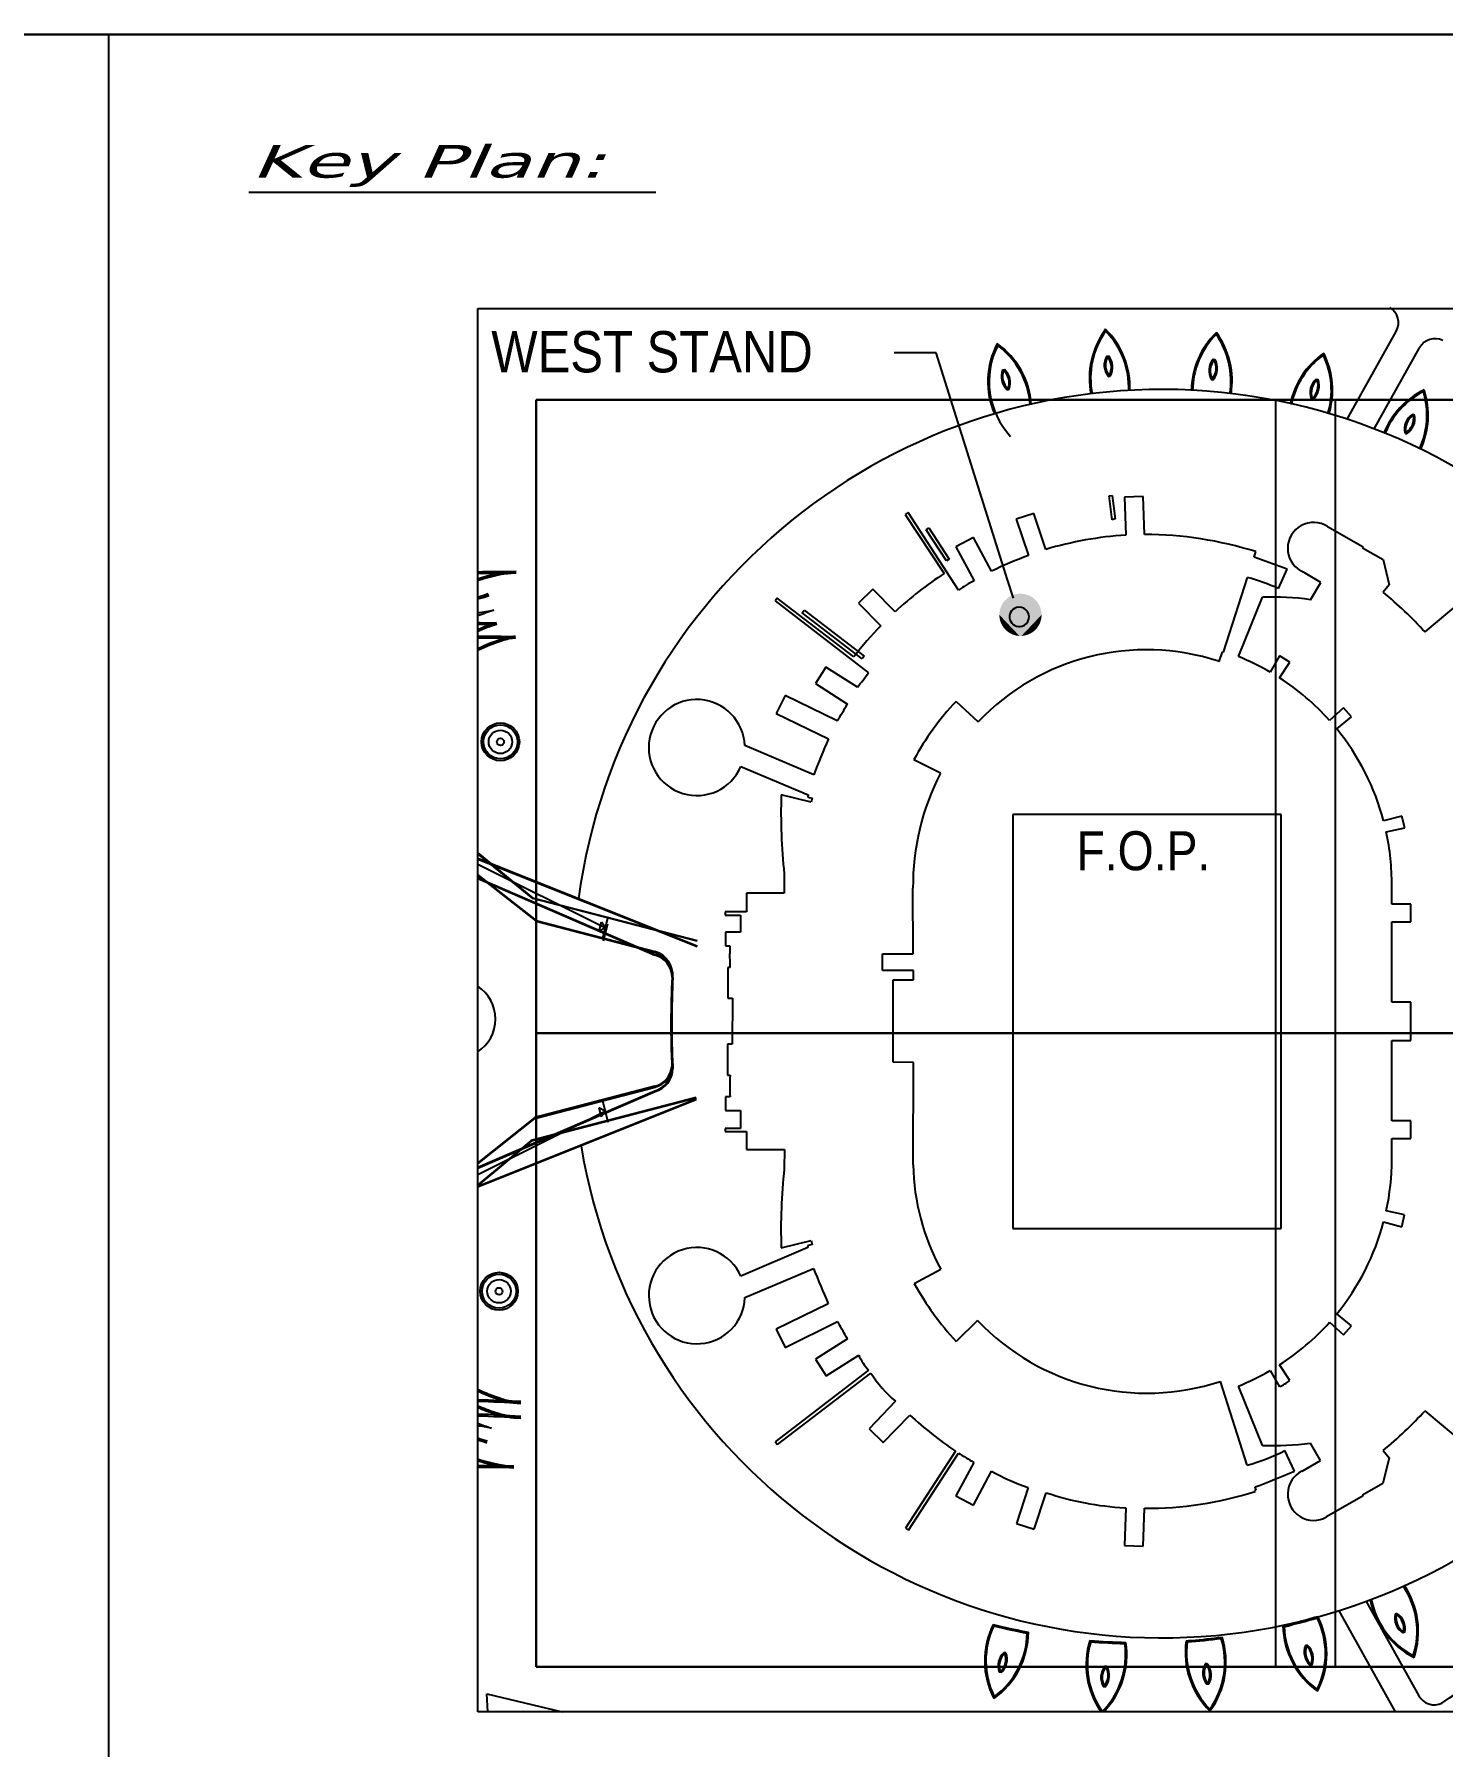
# Model space of a CAD drawing. Header units: millimetres. Extents: x 150000 to 150841, y 150000 to 150594.
# Drawn here: x 150700.5 to 150765.3, y 150495.8 to 150574.6 of the extents above; entities that cross this region are included whole.
import ezdxf

# ---------------------------------------------------------------- set-up
doc = ezdxf.new("R2010")
doc.units = ezdxf.units.MM
doc.linetypes.add('XKITLINE00', pattern=[0])
doc.styles.add('@ARIAL_UNICODE_MS_BOLD', font='arial.ttf')
doc.styles.add('ARIAL', font='arial.ttf')
doc.styles.add('VERDANA_ITALIC', font='verdanai.ttf')

msp = doc.modelspace()

# ---------------------------------------------------------------- linework, layer by layer
at = {"color": 7, "linetype": 'XKITLINE00'}
for p, q in [((150822.962, 150574.58), (150017.917, 150574.58)), ((150017.944, 150574.605), (150822.945, 150574.605)), ((150703.895, 150574.605), (150703.895, 150019.674)), ((150703.906, 150019.642), (150703.906, 150574.58)), ((150710.342, 150567.34), (150729.074, 150567.335)), ((150720.876, 150497.427), (150720.876, 150561.993)), ((150720.876, 150561.993), (150795.271, 150561.993)), ((150720.876, 150497.427), (150720.876, 150561.993)), ((150760.853, 150556.872), (150763.125, 150560.933)), ((150762.101, 150556.426), (150764.201, 150560.178)), ((150741.956, 150559.955), (150740.034, 150559.955)), ((150745.247, 150549.512), (150741.956, 150559.955)), ((150741.956, 150559.955), (150741.956, 150559.955)), ((150749.805, 150559.798), (150749.895, 150559.805)), ((150749.829, 150559.727), (150749.882, 150559.731)), ((150754.7, 150559.654), (150754.79, 150559.647)), ((150754.712, 150559.58), (150754.766, 150559.576)), ((150745.014, 150559.162), (150745.102, 150559.183)), ((150745.049, 150559.096), (150745.101, 150559.108)), ((150749.876, 150558.863), (150749.966, 150558.87)), ((150749.889, 150558.937), (150749.942, 150558.941)), ((150754.619, 150558.721), (150754.709, 150558.713)), ((150754.644, 150558.791), (150754.697, 150558.787)), ((150759.442, 150558.74), (150759.529, 150558.718)), ((150759.442, 150558.665), (150759.494, 150558.652)), ((150723.56, 150528.644), (150723.56, 150557.787)), ((150723.56, 150557.787), (150760.311, 150557.787)), ((150794.34, 150557.787), (150723.56, 150557.787)), ((150723.56, 150557.787), (150723.56, 150499.502)), ((150745.231, 150558.251), (150745.318, 150558.271)), ((150745.232, 150558.325), (150745.284, 150558.338)), ((150757.589, 150528.644), (150757.589, 150557.787)), ((150757.589, 150557.787), (150794.34, 150557.787)), ((150759.214, 150557.831), (150759.301, 150557.81)), ((150759.249, 150557.897), (150759.301, 150557.884)), ((150760.311, 150557.787), (150760.311, 150528.644)), ((150763.872, 150557.051), (150763.922, 150557.03)), ((150763.884, 150557.125), (150763.967, 150557.09)), ((150763.516, 150556.263), (150763.599, 150556.228)), ((150763.561, 150556.323), (150763.611, 150556.302)), ((150749.921, 150553.371), (150750.065, 150553.388)), ((150749.921, 150553.371), (150750.065, 150553.388)), ((150750.051, 150552.272), (150749.921, 150553.371)), ((150750.051, 150552.272), (150749.921, 150553.371)), ((150750.065, 150553.388), (150750.193, 150552.311)), ((150750.065, 150553.388), (150750.193, 150552.311)), ((150751.489, 150553.335), (150750.622, 150553.305)), ((150750.622, 150553.305), (150750.683, 150551.565)), ((150751.55, 150551.595), (150751.489, 150553.335)), ((150740.681, 150552.6), (150740.543, 150552.51)), ((150740.543, 150552.51), (150742.336, 150549.801)), ((150742.997, 150549.034), (150740.681, 150552.6)), ((150746.45, 150552.555), (150745.644, 150552.289)), ((150745.644, 150552.289), (150746.21, 150550.622)), ((150747.006, 150550.905), (150746.45, 150552.555)), ((150750.193, 150552.311), (150750.051, 150552.272)), ((150750.193, 150552.311), (150750.051, 150552.272)), ((150741.508, 150551.812), (150741.63, 150551.891)), ((150741.508, 150551.812), (150741.63, 150551.891)), ((150742.433, 150550.376), (150741.508, 150551.812)), ((150742.433, 150550.376), (150741.508, 150551.812)), ((150741.63, 150551.891), (150742.557, 150550.456)), ((150741.63, 150551.891), (150742.557, 150550.456)), ((150743.683, 150551.452), (150742.874, 150551.021)), ((150744.508, 150549.904), (150743.683, 150551.452)), ((150759.961, 150551.964), (150761.596, 150551.02)), ((150742.874, 150551.021), (150743.708, 150549.465)), ((150756.59, 150550.552), (150756.662, 150550.803)), ((150761.596, 150551.02), (150761.568, 150550.977)), ((150761.568, 150550.977), (150762.517, 150550.437)), ((150742.557, 150550.456), (150742.433, 150550.376)), ((150742.557, 150550.456), (150742.433, 150550.376)), ((150758.102, 150549.991), (150756.59, 150550.552)), ((150757.711, 150549.11), (150758.102, 150549.991)), ((150758.941, 150549.809), (150758.728, 150549.921)), ((150759.661, 150549.379), (150758.941, 150549.809)), ((150762.517, 150550.437), (150762.798, 150549.273)), ((150739.055, 150549.077), (150738.394, 150548.43)), ((150740.074, 150548.037), (150739.055, 150549.077)), ((150745.516, 150548.657), (150745.247, 150549.512)), ((150755.184, 150546.177), (150756.29, 150549.618)), ((150759.185, 150548.59), (150759.661, 150549.379)), ((150762.798, 150549.273), (150762.522, 150548.932)), ((150764.454, 150547.105), (150767.018, 150549.258)), ((150734.655, 150548.663), (150734.555, 150548.532)), ((150734.555, 150548.532), (150738.853, 150545.228)), ((150738.179, 150545.965), (150734.655, 150548.663)), ((150738.394, 150548.43), (150739.412, 150547.39)), ((150755.867, 150545.971), (150756.973, 150548.703)), ((150735.803, 150547.99), (150735.892, 150548.105)), ((150735.803, 150547.99), (150735.892, 150548.105)), ((150738.559, 150545.871), (150735.803, 150547.99)), ((150738.559, 150545.871), (150735.803, 150547.99)), ((150735.892, 150548.105), (150738.648, 150545.986)), ((150735.892, 150548.105), (150738.648, 150545.986)), ((150738.648, 150545.986), (150738.559, 150545.871)), ((150738.648, 150545.986), (150738.559, 150545.871)), ((150754.987, 150545.748), (150755.132, 150546.194)), ((150755.132, 150546.194), (150755.184, 150546.177)), ((150757.762, 150546.011), (150757.324, 150545.259)), ((150758.234, 150545.723), (150757.762, 150546.011)), ((150736.888, 150545.483), (150736.408, 150544.734)), ((150738.341, 150544.571), (150736.888, 150545.483)), ((150757.762, 150544.991), (150758.234, 150545.723)), ((150736.408, 150544.734), (150737.883, 150543.792)), ((150735.012, 150544.188), (150734.603, 150543.353)), ((150737.405, 150543.015), (150735.012, 150544.188)), ((150742.875, 150543.911), (150743.894, 150542.978)), ((150760.703, 150543.616), (150760.054, 150543.035)), ((150761.062, 150543.196), (150760.703, 150543.616)), ((150734.603, 150543.353), (150737.004, 150542.187)), ((150760.387, 150542.646), (150761.062, 150543.196)), ((150736.334, 150540.539), (150733.158, 150541.879)), ((150742.167, 150540.616), (150740.936, 150541.226)), ((150732.979, 150540.915), (150736.077, 150539.606)), ((150736.214, 150539.279), (150734.837, 150539.613)), ((150736.077, 150539.606), (150736.052, 150539.507)), ((150736.052, 150539.507), (150736.256, 150539.454)), ((150736.256, 150539.454), (150736.214, 150539.279)), ((150757.836, 150538.713), (150745.491, 150538.713)), ((150745.491, 150538.713), (150745.491, 150519.668)), ((150757.836, 150519.668), (150757.836, 150538.713)), ((150763.376, 150538.632), (150762.546, 150538.413)), ((150762.666, 150537.914), (150763.518, 150538.098)), ((150763.518, 150538.098), (150763.376, 150538.632)), ((150720.876, 150536.939), (150723.397, 150534.881)), ((150723.403, 150534.842), (150720.876, 150536.902)), ((150730.974, 150532.651), (150720.876, 150536.68)), ((150730.965, 150532.616), (150720.876, 150536.642)), ((150720.876, 150536.417), (150726.747, 150533.488)), ((150720.876, 150536.417), (150726.747, 150533.488)), ((150720.876, 150535.933), (150723.558, 150533.833)), ((150720.876, 150535.895), (150723.564, 150533.794)), ((150720.876, 150535.799), (150729.033, 150532.275)), ((150720.876, 150535.761), (150729.024, 150532.24)), ((150734.974, 150535.977), (150734.974, 150535.083)), ((150723.397, 150534.881), (150730.974, 150532.911)), ((150730.965, 150532.876), (150723.403, 150534.842)), ((150734.974, 150535.083), (150733.232, 150535.083)), ((150733.232, 150535.083), (150733.232, 150534.234)), ((150740.908, 150532.298), (150740.896, 150535.313)), ((150762.92, 150534.587), (150762.92, 150535.451)), ((150733.232, 150534.234), (150732.252, 150534.234)), ((150732.252, 150534.234), (150732.252, 150534.073)), ((150732.252, 150534.073), (150732.955, 150534.073)), ((150732.955, 150534.073), (150732.955, 150533.301)), ((150763.791, 150534.587), (150762.92, 150534.587)), ((150763.791, 150533.771), (150763.791, 150534.587)), ((150723.558, 150533.833), (150729.033, 150532.409)), ((150723.564, 150533.794), (150729.024, 150532.374)), ((150726.465, 150533.346), (150726.57, 150533.749)), ((150726.747, 150533.488), (150726.465, 150533.346)), ((150726.747, 150533.488), (150726.57, 150533.749)), ((150726.629, 150533.034), (150726.866, 150533.942)), ((150726.66, 150532.892), (150726.866, 150533.682)), ((150732.955, 150533.301), (150732.274, 150533.301)), ((150732.274, 150533.301), (150732.274, 150532.666)), ((150762.92, 150530.07), (150762.92, 150533.771)), ((150762.92, 150533.771), (150763.791, 150533.771)), ((150732.274, 150532.666), (150732.472, 150532.662)), ((150732.48, 150531.67), (150732.374, 150531.666)), ((150732.374, 150531.666), (150732.374, 150530.257)), ((150739.487, 150531.533), (150739.489, 150532.295)), ((150739.489, 150532.295), (150740.908, 150532.298)), ((150740.917, 150531.529), (150739.487, 150531.533)), ((150739.981, 150527.314), (150739.983, 150531.095)), ((150739.983, 150531.095), (150740.92, 150531.098)), ((150740.92, 150531.098), (150740.917, 150531.529)), ((150732.374, 150530.257), (150732.59, 150530.254)), ((150732.59, 150530.254), (150732.586, 150528.144)), ((150763.791, 150530.07), (150762.92, 150530.07)), ((150763.791, 150528.311), (150763.791, 150530.07)), ((150760.311, 150528.644), (150723.56, 150528.644)), ((150723.56, 150499.502), (150723.56, 150528.644)), ((150723.56, 150528.644), (150760.311, 150528.644)), ((150794.34, 150528.644), (150757.589, 150528.644)), ((150757.589, 150499.502), (150757.589, 150528.644)), ((150757.589, 150528.644), (150794.34, 150528.644)), ((150760.311, 150528.644), (150760.311, 150499.502)), ((150732.586, 150528.144), (150732.365, 150528.144)), ((150732.365, 150528.144), (150732.365, 150526.711)), ((150762.92, 150524.611), (150762.92, 150528.311)), ((150762.92, 150528.311), (150763.791, 150528.311)), ((150740.913, 150527.301), (150739.981, 150527.314)), ((150740.904, 150522.584), (150740.913, 150527.301)), ((150723.495, 150524.728), (150729.033, 150526.168)), ((150729.024, 150526.203), (150723.501, 150524.767)), ((150732.365, 150526.711), (150732.48, 150526.71)), ((150720.876, 150522.478), (150729.024, 150525.999)), ((150720.876, 150522.441), (150729.033, 150525.964)), ((150730.916, 150525.61), (150720.876, 150521.597)), ((150730.925, 150525.575), (150720.876, 150521.56)), ((150730.925, 150525.651), (150723.334, 150523.678)), ((150730.916, 150525.686), (150723.34, 150523.717)), ((150726.61, 150525.538), (150726.847, 150524.629)), ((150732.48, 150525.72), (150732.274, 150525.72)), ((150732.274, 150525.72), (150732.274, 150525.085)), ((150720.876, 150522.14), (150726.733, 150525.066)), ((150720.876, 150522.14), (150726.733, 150525.066)), ((150723.501, 150524.767), (150720.876, 150522.682)), ((150720.876, 150522.644), (150723.495, 150524.728)), ((150726.733, 150525.066), (150726.451, 150525.208)), ((150726.451, 150525.208), (150726.556, 150524.804)), ((150726.733, 150525.066), (150726.556, 150524.804)), ((150726.66, 150525.347), (150726.866, 150524.557)), ((150732.274, 150525.085), (150732.955, 150525.085)), ((150732.955, 150525.085), (150732.955, 150524.26)), ((150763.791, 150524.611), (150762.92, 150524.611)), ((150763.791, 150523.795), (150763.791, 150524.611)), ((150732.955, 150524.26), (150732.252, 150524.26)), ((150732.252, 150524.26), (150732.252, 150524.123)), ((150732.252, 150524.123), (150733.232, 150524.123)), ((150733.232, 150524.123), (150733.232, 150523.299)), ((150762.92, 150522.843), (150762.92, 150523.795)), ((150762.92, 150523.795), (150763.791, 150523.795)), ((150723.34, 150523.717), (150720.876, 150521.673)), ((150723.334, 150523.678), (150720.876, 150521.636)), ((150733.232, 150523.299), (150734.989, 150523.297)), ((150734.989, 150523.297), (150734.974, 150522.405)), ((150762.546, 150519.969), (150763.388, 150519.746)), ((150763.505, 150520.286), (150762.666, 150520.468)), ((150763.388, 150519.746), (150763.505, 150520.286)), ((150734.837, 150518.769), (150736.213, 150519.102)), ((150736.213, 150519.102), (150736.253, 150518.927)), ((150745.491, 150519.668), (150757.836, 150519.668)), ((150736.065, 150518.78), (150732.979, 150517.471)), ((150736.253, 150518.927), (150736.041, 150518.871)), ((150736.041, 150518.871), (150736.065, 150518.78)), ((150733.168, 150516.487), (150736.32, 150517.824)), ((150740.954, 150517.126), (150742.171, 150517.795)), ((150736.996, 150516.197), (150734.603, 150515.028)), ((150735.012, 150514.194), (150737.427, 150515.381)), ((150737.427, 150515.381), (150737.478, 150515.293)), ((150743.869, 150515.424), (150742.88, 150514.466)), ((150760.054, 150515.346), (150760.703, 150514.766)), ((150761.062, 150515.186), (150760.387, 150515.736)), ((150760.703, 150514.766), (150761.062, 150515.186)), ((150734.603, 150515.028), (150735.012, 150514.194)), ((150737.878, 150514.587), (150736.407, 150513.649)), ((150736.407, 150513.649), (150736.899, 150512.88)), ((150736.899, 150512.88), (150738.399, 150513.838)), ((150738.856, 150513.143), (150734.557, 150509.851)), ((150734.657, 150509.72), (150738.956, 150513.011)), ((150757.324, 150513.123), (150757.762, 150512.37)), ((150758.232, 150512.662), (150757.762, 150513.391)), ((150756.274, 150508.773), (150755.036, 150512.629)), ((150756.973, 150509.678), (150755.867, 150512.411)), ((150740.092, 150511.715), (150738.879, 150510.447)), ((150766.982, 150509.152), (150764.454, 150511.276)), ((150738.879, 150510.447), (150739.53, 150509.81)), ((150739.53, 150509.81), (150740.754, 150511.078)), ((150734.557, 150509.851), (150734.657, 150509.72)), ((150759.647, 150508.991), (150759.185, 150509.792)), ((150742.845, 150509.417), (150740.545, 150505.875)), ((150740.683, 150505.785), (150742.985, 150509.33)), ((150743.697, 150508.901), (150742.873, 150507.361)), ((150758.443, 150508.5), (150758.005, 150509.441)), ((150758.79, 150508.497), (150759.647, 150508.991)), ((150762.798, 150509.109), (150762.504, 150507.937)), ((150762.522, 150509.449), (150762.798, 150509.109)), ((150743.68, 150506.93), (150744.509, 150508.504)), ((150742.873, 150507.361), (150743.68, 150506.93)), ((150746.195, 150507.747), (150745.65, 150506.094)), ((150746.472, 150505.823), (150747.026, 150507.505)), ((150756.623, 150507.604), (150756.687, 150507.625)), ((150756.635, 150507.567), (150756.623, 150507.604)), ((150756.687, 150507.625), (150756.64, 150507.771)), ((150761.596, 150507.361), (150759.921, 150506.395)), ((150762.504, 150507.937), (150761.574, 150507.4)), ((150761.574, 150507.4), (150761.596, 150507.361)), ((150750.682, 150506.813), (150750.619, 150505.079)), ((150750.644, 150506.814), (150750.682, 150506.813)), ((150751.484, 150505.047), (150751.547, 150506.788)), ((150740.545, 150505.875), (150740.683, 150505.785)), ((150745.65, 150506.094), (150746.472, 150505.823)), ((150750.619, 150505.079), (150751.484, 150505.047)), ((150761.724, 150502.525), (150764.163, 150498.165)), ((150759.487, 150501.753), (150757.971, 150501.343)), ((150760.466, 150502.096), (150763.078, 150497.427)), ((150763.158, 150501.953), (150763.075, 150501.919)), ((150763.169, 150501.879), (150763.119, 150501.859)), ((150763.47, 150501.147), (150763.42, 150501.126)), ((150763.514, 150501.086), (150763.431, 150501.052)), ((150745.172, 150500.137), (150745.085, 150500.158)), ((150750.64, 150500.568), (150749.071, 150500.652)), ((150759.035, 150500.495), (150758.947, 150500.474)), ((150759.034, 150500.421), (150758.982, 150500.408)), ((150760.311, 150499.502), (150723.56, 150499.502)), ((150723.56, 150499.502), (150794.34, 150499.502)), ((150745.137, 150500.071), (150745.085, 150500.084)), ((150749.816, 150499.515), (150749.727, 150499.522)), ((150749.792, 150499.444), (150749.739, 150499.448)), ((150754.429, 150499.635), (150754.339, 150499.627)), ((150754.416, 150499.561), (150754.363, 150499.557)), ((150794.34, 150499.502), (150757.589, 150499.502)), ((150759.22, 150499.651), (150759.168, 150499.638)), ((150759.168, 150499.564), (150759.255, 150499.585)), ((150744.951, 150499.227), (150744.863, 150499.248)), ((150744.95, 150499.301), (150744.898, 150499.314)), ((150749.651, 150498.588), (150749.74, 150498.581)), ((150749.728, 150498.655), (150749.675, 150498.659)), ((150754.504, 150498.701), (150754.414, 150498.693)), ((150754.48, 150498.772), (150754.426, 150498.767)), ((150721.338, 150497.427), (150721.288, 150498.255)), ((150721.288, 150498.255), (150724.764, 150497.427)), ((150795.271, 150497.427), (150720.876, 150497.427))]:
    msp.add_line(p, q, dxfattribs=at)
for centre, radius in [((150721.919, 150542.051), 0.871), ((150721.919, 150542.051), 0.781), ((150721.919, 150542.051), 0.54), ((150721.919, 150542.051), 0.162), ((150721.855, 150516.775), 0.871), ((150721.855, 150516.775), 0.781), ((150721.855, 150516.775), 0.54), ((150721.855, 150516.775), 0.162)]:
    msp.add_circle(centre, radius, dxfattribs=at)
for centre, radius, start, end in [((150762.413, 150561.331), 0.816, 330.81032, 59.48508), ((150752.784, 150558.78), 3.773, 143.36542, 191.31105), ((150752.784, 150558.78), 3.718, 144.34075, 191.37674), ((150747.104, 150558.347), 3.773, 357.73102, 45.35313), ((150747.104, 150558.347), 3.719, 357.65027, 44.37788), ((150757.475, 150558.168), 3.773, 134.05237, 179.44253), ((150751.801, 150558.66), 3.773, 350.73102, 36.04186), ((150748.115, 150558.624), 3.773, 152.37513, 203.45761), ((150748.116, 150558.625), 3.718, 153.35956, 222.69632), ((150742.574, 150557.307), 3.774, 3.88908, 54.35771), ((150742.574, 150557.307), 3.719, 3.75568, 53.38255), ((150757.475, 150558.168), 3.719, 135.02758, 179.4776), ((150751.801, 150558.66), 3.718, 350.69223, 35.06656), ((150764.914, 150559.78), 0.817, 64.5977, 150.78067), ((150750.52, 150559.382), 0.826, 149.82579, 218.89407), ((150750.52, 150559.382), 0.781, 148.87059, 219.84927), ((150750.52, 150559.382), 0.772, 149.82579, 218.89407), ((150749.251, 150559.286), 0.781, 328.87059, 39.84927), ((150749.251, 150559.286), 0.772, 329.82579, 38.89407), ((150749.251, 150559.286), 0.826, 329.82579, 38.89407), ((150755.338, 150559.129), 0.826, 140.51203, 209.58031), ((150755.338, 150559.129), 0.781, 139.55683, 210.53551), ((150755.338, 150559.129), 0.772, 140.51203, 209.58031), ((150754.071, 150559.239), 0.781, 319.55683, 30.53551), ((150754.071, 150559.239), 0.772, 320.51203, 29.58031), ((150754.071, 150559.239), 0.826, 320.51203, 29.58031), ((150761.945, 150556.83), 3.774, 124.87146, 168.37988), ((150761.945, 150556.83), 3.719, 125.84653, 168.39511), ((150756.422, 150558.222), 3.718, 343.15344, 25.88335), ((150756.422, 150558.222), 3.773, 343.16034, 26.85868), ((150745.785, 150558.864), 0.826, 158.83395, 227.90223), ((150745.785, 150558.864), 0.781, 157.87875, 228.85743), ((150745.785, 150558.864), 0.772, 158.83395, 227.90223), ((150744.548, 150558.57), 0.781, 337.87875, 48.85743), ((150744.548, 150558.57), 0.772, 338.83395, 47.90223), ((150744.548, 150558.57), 0.826, 338.83395, 47.90223), ((150759.988, 150558.12), 0.826, 131.32816, 200.39644), ((150759.988, 150558.12), 0.781, 130.37296, 201.35165), ((150759.988, 150558.12), 0.772, 131.32816, 200.39644), ((150758.755, 150558.43), 0.781, 310.37296, 21.35165), ((150758.755, 150558.43), 0.772, 311.32816, 20.39644), ((150758.755, 150558.43), 0.826, 311.32816, 20.39644), ((150752.354, 150531.167), 27.096, 359.05085, 172.2256), ((150766.058, 150554.847), 3.774, 115.8892, 158.2225), ((150766.058, 150554.847), 3.72, 116.86412, 158.22866), ((150760.819, 150557.085), 3.718, 335.08141, 16.89513), ((150760.82, 150557.085), 3.773, 335.06676, 17.87045), ((150764.326, 150556.427), 0.827, 122.34125, 191.40953), ((150764.326, 150556.427), 0.781, 121.38605, 192.36474), ((150764.326, 150556.427), 0.772, 122.34125, 191.40953), ((150763.156, 150556.926), 0.781, 301.38605, 12.36474), ((150763.156, 150556.926), 0.772, 302.34125, 11.40953), ((150763.157, 150556.926), 0.827, 302.34125, 11.40953), ((150751.765, 150534.945), 16.654, 93.72442, 106.60394), ((150751.464, 150534.154), 17.441, 72.66018, 89.715), ((150759.325, 150550.954), 1.193, 57.81817, 239.95513), ((150752.255, 150533.912), 17.769, 109.88797, 115.8445), ((150720.006, 150805.791), 255.912, 270.19468, 270.58901), ((150720.005, 150809.776), 259.969, 270.19188, 270.58089), ((150722.95, 150543.836), 6.064, 92.96215, 107.60698), ((150722.95, 150543.836), 5.991, 92.96215, 107.60692), ((150751.724, 150535.433), 17.164, 123.16249, 132.74837), ((150724.766, 150538.116), 12.065, 107.6106, 108.81256), ((150724.766, 150538.117), 11.992, 107.61059, 108.93085), ((150747.3, 150542.74), 7.625, 118.10677, 124.3601), ((150752.383, 150536.459), 13.727, 67.15805, 73.46337), ((150724.76, 150538.131), 11.25, 107.59983, 110.19556), ((150720.269, 150551.202), 2.587, 283.55839, 294.88752), ((150724.76, 150538.132), 11.178, 107.60047, 110.33261), ((150720.26, 150551.594), 3.023, 281.74755, 291.73722), ((150724.76, 150538.132), 11.178, 107.60047, 110.33261), ((150720.26, 150551.594), 3.023, 281.74755, 291.73722), ((150745.786, 150547.801), 0.449, 107.49309, 287.49309), ((150745.786, 150547.801), 0.449, 287.49309, 107.49309), ((150757.41, 150535.593), 13.118, 82.22583, 91.90999), ((150750.124, 150533.887), 19.495, 42.69079, 50.51022), ((150724.827, 150538.069), 10.541, 107.74552, 112.01716), ((150720.404, 150553.757), 5.777, 274.68821, 282.10045), ((150721.734, 150592.473), 44.945, 268.9056, 269.99871), ((150721.734, 150592.473), 44.945, 268.9056, 269.99871), ((150724.758, 150538.135), 9.868, 107.852, 113.16896), ((150724.758, 150538.135), 9.868, 107.852, 113.16896), ((150721.757, 150593.731), 46.272, 268.90916, 269.99883), ((150724.758, 150538.135), 9.796, 107.85035, 113.35094), ((150722.756, 151238.279), 691.374, 269.844176, 269.987379), ((150722.764, 151257.09), 710.256, 269.84764, 269.987696), ((150724.758, 150538.137), 9.068, 107.83079, 115.34738), ((150724.758, 150538.137), 8.995, 107.82879, 115.56679), ((150722.951, 150543.839), 3.086, 96.45532, 108.31179), ((150722.951, 150543.839), 3.014, 96.45532, 108.31747), ((150751.179, 150535.959), 16.405, 135.83171, 142.41688), ((150751.63, 150535.596), 10.692, 71.93591, 136.34451), ((150751.67, 150535.534), 11.249, 59.82755, 68.09572), ((150729.582, 150551.933), 11.442, 319.94872, 324.12319), ((150754.526, 150544.473), 1.355, 70.11802, 71.96571), ((150751.67, 150535.53), 11.252, 41.83476, 57.22116), ((150730.951, 150541.789), 2.209, 2.34722, 336.69548), ((150724.489, 150551.508), 15.458, 326.67437, 330.05749), ((150752.077, 150535.224), 12.655, 136.64893, 151.68714), ((150780.934, 150523.348), 47.799, 156.7891, 158.92072), ((150751.673, 150535.534), 11.248, 14.82787, 39.21641), ((150752.132, 150535.423), 11.236, 152.4746, 180.56379), ((150761.524, 150538.802), 26.7, 178.26117, 186.07566), ((150751.645, 150535.533), 11.275, 359.58134, 12.18898), ((150736.639, 150532.469), 4.171, 177.34364, 182.23462), ((150728.69, 150531.3), 1.125, 356.09601, 72.71591), ((150728.76, 150531.221), 1.052, 0.02649, 75.4387), ((150728.69, 150531.3), 1.161, 356.13302, 72.80424), ((150728.76, 150531.221), 1.089, 0.02649, 75.4387), ((150723.548, 150531.858), 8.934, 358.79243, 2.87379), ((150774.342, 150529.12), 44.58, 177.29485, 182.56985), ((150774.342, 150529.12), 44.58, 177.29491, 182.70509), ((150774.342, 150529.12), 44.544, 177.29485, 182.57311), ((150774.342, 150529.12), 44.544, 177.29491, 182.70509), ((150719.874, 150529.298), 1.815, 303.47229, 56.52771), ((150752.354, 150527.927), 27.096, 189.48988, 0.94835), ((150728.76, 150527.222), 1.052, 284.56077, 354.49802), ((150728.76, 150527.018), 1.052, 284.5613, 359.97351), ((150728.76, 150527.222), 1.089, 284.56078, 354.63349), ((150728.76, 150527.018), 1.089, 284.5613, 359.97351), ((150742.088, 150526.215), 9.62, 177.05093, 182.94907), ((150760.249, 150519.627), 25.427, 173.72841, 181.93476), ((150751.375, 150522.793), 10.474, 181.14623, 208.50151), ((150751.674, 150522.844), 11.246, 347.80218, 359.99429), ((150751.673, 150522.847), 11.248, 320.78341, 345.17238), ((150730.957, 150516.572), 2.213, 23.95585, 357.78802), ((150870.26, 150572.594), 144.706, 202.24037, 202.93775), ((150753.146, 150523.924), 13.958, 209.14269, 222.65393), ((150654.662, 150467.859), 95.438, 29.31555, 29.80281), ((150751.658, 150522.838), 10.753, 223.58651, 288.30623), ((150751.671, 150522.85), 11.251, 302.77811, 318.16602), ((150740.591, 150514.78), 2.385, 203.2421, 223.33505), ((150743.781, 150516.094), 5.725, 212.57294, 229.88925), ((150751.666, 150522.857), 11.259, 291.90791, 300.16886), ((150724.713, 150520.402), 8.995, 244.74861, 251.88277), ((150724.713, 150520.402), 9.068, 244.96493, 251.88077), ((150753.741, 150519.381), 8.083, 299.84108, 303.76055), ((150718.451, 150426.504), 85.305, 87.04224, 88.37112), ((150718.47, 150429.182), 82.557, 86.95739, 88.33014), ((150724.714, 150520.52), 9.796, 246.93178, 251.86122), ((150724.714, 150520.52), 9.868, 247.11129, 251.85966), ((150724.714, 150520.52), 9.868, 247.11129, 251.85966), ((150722.878, 150514.825), 3.812, 251.44384, 269.59184), ((150722.877, 150514.709), 3.086, 251.40003, 263.2565), ((150722.877, 150514.709), 3.014, 251.39435, 263.2565), ((150722.878, 150514.709), 3.086, 263.24822, 269.52219), ((150722.878, 150514.709), 3.014, 263.24822, 269.52219), ((150750.124, 150524.495), 19.495, 309.48978, 317.30921), ((150718.655, 150451.184), 59.975, 85.98835, 87.87764), ((150718.611, 150441.921), 69.149, 86.48569, 88.12335), ((150718.611, 150441.921), 69.149, 86.48569, 88.12335), ((150724.714, 150520.521), 10.541, 248.64296, 252.25424), ((150720.291, 150504.833), 5.777, 77.90006, 84.18798), ((150722.878, 150514.825), 3.885, 251.44767, 269.59184), ((150722.878, 150514.825), 3.885, 251.44767, 269.59184), ((150753.68, 150525.21), 19.153, 227.55255, 235.54759), ((150724.714, 150520.522), 11.176, 249.91191, 252.2886), ((150724.714, 150520.522), 11.176, 249.91191, 252.2886), ((150720.247, 150506.44), 3.597, 72.74313, 79.93752), ((150720.247, 150506.44), 3.597, 72.74313, 79.93752), ((150724.714, 150520.522), 11.249, 250.04719, 252.29222), ((150720.248, 150506.921), 3.069, 70.08989, 78.19334), ((150757.41, 150522.789), 13.118, 268.09005, 277.77413), ((150724.722, 150520.422), 11.992, 251.29447, 252.101), ((150724.722, 150520.422), 12.065, 251.41125, 252.10099), ((150722.877, 150514.712), 6.064, 252.10484, 266.74968), ((150722.877, 150514.712), 5.991, 252.1049, 266.74968), ((150751.386, 150522.46), 15.587, 237.38954, 240.44398), ((150753.257, 150519.163), 10.819, 286.19511, 296.02928), ((150720.1, 150248.775), 259.967, 89.46285, 89.82904), ((150720.1, 150252.759), 255.91, 89.45533, 89.8264), ((150748.718, 150515.627), 8.273, 239.42435, 252.2452), ((150727.018, 150583.583), 81.394, 291.34258, 292.71164), ((150759.325, 150507.429), 1.194, 116.62255, 299.96682), ((150751.369, 150520.42), 13.625, 251.41214, 266.94646), ((150751.616, 150523.331), 16.543, 269.76212, 287.65947), ((150765.635, 150503.301), 3.774, 190.70162, 243.35587), ((150765.635, 150503.301), 3.719, 190.40318, 242.38082), ((150760.367, 150501.132), 3.718, 342.35493, 34.23912), ((150760.367, 150501.132), 3.773, 341.37954, 34.09264), ((150751.375, 150528.726), 28.113, 283.45304, 286.83395), ((150751.375, 150528.726), 28.168, 283.54252, 286.7405), ((150756.152, 150500.11), 3.718, 333.58558, 26.22242), ((150756.152, 150500.11), 3.718, 333.58557, 26.20211), ((150756.152, 150500.11), 3.773, 332.61057, 26.90351), ((150763.883, 150501.745), 0.827, 167.83602, 236.9043), ((150763.883, 150501.745), 0.781, 166.88081, 237.8595), ((150763.883, 150501.745), 0.772, 167.83602, 236.9043), ((150762.706, 150501.26), 0.781, 346.88081, 57.8595), ((150762.706, 150501.26), 0.772, 347.83602, 56.9043), ((150762.706, 150501.26), 0.827, 347.83602, 56.9043), ((150729.699, 150550.341), 63.404, 304.07897, 310.18991), ((150747.967, 150499.77), 3.773, 153.66859, 207.33492), ((150747.967, 150499.77), 3.718, 154.38228, 206.35993), ((150752.119, 150530.531), 30.047, 255.47955, 255.95892), ((150751.362, 150528.726), 28.168, 256.14008, 259.33807), ((150742.432, 150501.116), 3.773, 305.3547, 359.59993), ((150742.432, 150501.116), 3.719, 306.32965, 358.90029), ((150751.362, 150528.726), 28.114, 256.56362, 259.43105), ((150761.688, 150501.45), 3.773, 181.00436, 234.59069), ((150761.688, 150501.45), 3.719, 181.65637, 233.61573), ((150761.688, 150501.45), 3.719, 181.67601, 233.61573), ((150745.636, 150499.542), 0.826, 131.80909, 200.87737), ((150752.634, 150499.59), 3.773, 162.75646, 214.98584), ((150752.634, 150499.591), 3.718, 163.40902, 215.36838), ((150752.634, 150499.591), 3.718, 163.42866, 215.36838), ((150751.366, 150528.727), 28.115, 265.23611, 268.61702), ((150751.366, 150528.727), 28.17, 265.32559, 268.52356), ((150746.958, 150500.052), 3.719, 315.33565, 7.97249), ((150746.958, 150500.052), 3.719, 315.33564, 7.95218), ((150746.958, 150500.052), 3.773, 315.91633, 8.65421), ((150757.198, 150500.162), 3.773, 171.91843, 225.58477), ((150751.525, 150530.679), 30.049, 273.69638, 274.17575), ((150757.198, 150500.162), 3.719, 172.63215, 224.6098), ((150751.37, 150528.727), 28.169, 274.35674, 277.55472), ((150751.371, 150528.727), 28.115, 274.78026, 277.64769), ((150751.521, 150499.706), 3.718, 324.57709, 17.14774), ((150751.521, 150499.706), 3.773, 323.60209, 17.84732), ((150759.719, 150500.179), 0.826, 159.06782, 228.1361), ((150759.719, 150500.179), 0.781, 158.11262, 229.0913), ((150759.719, 150500.179), 0.772, 159.06782, 228.1361), ((150758.483, 150499.88), 0.781, 338.11262, 49.0913), ((150758.483, 150499.88), 0.772, 339.06782, 48.1361), ((150758.483, 150499.88), 0.826, 339.06782, 48.1361), ((150745.636, 150499.542), 0.781, 130.85389, 201.83257), ((150745.636, 150499.542), 0.772, 131.80909, 200.87737), ((150744.4, 150499.843), 0.781, 310.85389, 21.83257), ((150744.4, 150499.843), 0.772, 311.80909, 20.87737), ((150744.4, 150499.843), 0.826, 311.80909, 20.87737), ((150750.367, 150499), 0.826, 140.81723, 209.88551), ((150750.367, 150499), 0.781, 139.86202, 210.84071), ((150750.367, 150499), 0.772, 140.81723, 209.88551), ((150749.1, 150499.103), 0.781, 319.86202, 30.84071), ((150749.1, 150499.103), 0.772, 320.81723, 29.88551), ((150749.1, 150499.103), 0.826, 320.81722, 29.8855), ((150755.055, 150499.215), 0.826, 150.05968, 219.12796), ((150755.055, 150499.215), 0.781, 149.10448, 220.08317), ((150755.055, 150499.215), 0.772, 150.05968, 219.12796), ((150753.787, 150499.113), 0.781, 329.10448, 40.08317), ((150753.787, 150499.113), 0.772, 330.05968, 39.12796), ((150753.787, 150499.113), 0.826, 330.05968, 39.12796), ((150764.876, 150498.564), 0.817, 209.21933, 295.4023)]:
    msp.add_arc(centre, radius, start, end, dxfattribs=at)
at = {"color": 7, "linetype": 'Continuous'}
for points in [[(150745.792, 150546.924), (150744.925, 150548.222), (150744.91, 150548.177)], [(150745.792, 150546.924), (150744.942, 150548.267), (150744.925, 150548.222)], [(150745.792, 150546.924), (150744.961, 150548.31), (150744.942, 150548.267)], [(150745.792, 150546.924), (150744.983, 150548.353), (150744.961, 150548.31)], [(150745.792, 150546.924), (150745.006, 150548.394), (150744.983, 150548.353)], [(150745.792, 150546.924), (150745.032, 150548.434), (150745.006, 150548.394)], [(150745.792, 150546.924), (150745.059, 150548.473), (150745.032, 150548.434)], [(150745.792, 150546.924), (150745.089, 150548.511), (150745.059, 150548.473)], [(150745.792, 150546.924), (150745.12, 150548.547), (150745.089, 150548.511)], [(150745.792, 150546.924), (150745.153, 150548.582), (150745.12, 150548.547)], [(150745.792, 150546.924), (150745.187, 150548.615), (150745.153, 150548.582)], [(150745.792, 150546.924), (150745.223, 150548.646), (150745.187, 150548.615)], [(150745.792, 150546.924), (150745.261, 150548.675), (150745.223, 150548.646)], [(150745.792, 150546.924), (150745.3, 150548.702), (150745.261, 150548.675)], [(150745.792, 150546.924), (150745.34, 150548.728), (150745.3, 150548.702)], [(150745.792, 150546.924), (150745.382, 150548.751), (150745.34, 150548.728)], [(150745.792, 150546.924), (150745.424, 150548.773), (150745.382, 150548.751)], [(150745.792, 150546.924), (150745.468, 150548.792), (150745.424, 150548.773)], [(150745.792, 150546.924), (150745.512, 150548.809), (150745.468, 150548.792)], [(150745.792, 150546.924), (150745.558, 150548.824), (150745.512, 150548.809)], [(150745.792, 150546.924), (150745.604, 150548.837), (150745.558, 150548.824)], [(150745.792, 150546.924), (150745.65, 150548.848), (150745.604, 150548.837)], [(150745.792, 150546.924), (150745.697, 150548.856), (150745.65, 150548.848)], [(150745.792, 150546.924), (150745.744, 150548.862), (150745.697, 150548.856)], [(150745.792, 150546.924), (150745.792, 150548.865), (150745.744, 150548.862)], [(150745.792, 150546.924), (150745.84, 150546.923), (150745.84, 150548.866)], [(150745.792, 150546.924), (150745.84, 150548.866), (150745.792, 150548.865)], [(150745.887, 150546.924), (150745.887, 150548.865), (150745.84, 150548.866)], [(150745.887, 150546.924), (150745.84, 150548.866), (150745.84, 150546.923)], [(150745.887, 150546.924), (150745.935, 150548.862), (150745.887, 150548.865)], [(150745.887, 150546.924), (150745.982, 150548.856), (150745.935, 150548.862)], [(150745.887, 150546.924), (150746.029, 150548.848), (150745.982, 150548.856)], [(150745.887, 150546.924), (150746.076, 150548.837), (150746.029, 150548.848)], [(150745.887, 150546.924), (150746.122, 150548.824), (150746.076, 150548.837)], [(150745.887, 150546.924), (150746.167, 150548.809), (150746.122, 150548.824)], [(150745.887, 150546.924), (150746.211, 150548.792), (150746.167, 150548.809)], [(150745.887, 150546.924), (150746.255, 150548.773), (150746.211, 150548.792)], [(150745.887, 150546.924), (150746.298, 150548.751), (150746.255, 150548.773)], [(150745.887, 150546.924), (150746.339, 150548.728), (150746.298, 150548.751)], [(150745.887, 150546.924), (150746.379, 150548.702), (150746.339, 150548.728)], [(150745.887, 150546.924), (150746.418, 150548.675), (150746.379, 150548.702)], [(150745.887, 150546.924), (150746.456, 150548.646), (150746.418, 150548.675)], [(150745.887, 150546.924), (150746.492, 150548.615), (150746.456, 150548.646)], [(150745.887, 150546.924), (150746.527, 150548.582), (150746.492, 150548.615)], [(150745.887, 150546.924), (150746.559, 150548.547), (150746.527, 150548.582)], [(150745.887, 150546.924), (150746.591, 150548.511), (150746.559, 150548.547)], [(150745.887, 150546.924), (150746.62, 150548.473), (150746.591, 150548.511)], [(150745.887, 150546.924), (150746.647, 150548.434), (150746.62, 150548.473)], [(150745.887, 150546.924), (150746.673, 150548.394), (150746.647, 150548.434)], [(150745.887, 150546.924), (150746.696, 150548.353), (150746.673, 150548.394)], [(150745.887, 150546.924), (150746.718, 150548.31), (150746.696, 150548.353)], [(150745.887, 150546.924), (150746.737, 150548.267), (150746.718, 150548.31)], [(150745.887, 150546.924), (150746.754, 150548.222), (150746.737, 150548.267)], [(150745.887, 150546.924), (150746.769, 150548.177), (150746.754, 150548.222)], [(150745.792, 150546.924), (150744.869, 150547.942), (150744.868, 150547.895)], [(150745.792, 150546.924), (150744.868, 150547.895), (150744.869, 150547.847)], [(150745.792, 150546.924), (150744.873, 150547.99), (150744.869, 150547.942)], [(150745.792, 150546.924), (150744.869, 150547.847), (150744.873, 150547.8)], [(150745.792, 150546.924), (150744.879, 150548.037), (150744.873, 150547.99)], [(150745.792, 150546.924), (150744.873, 150547.8), (150744.879, 150547.752)], [(150745.792, 150546.924), (150744.887, 150548.084), (150744.879, 150548.037)], [(150745.792, 150546.924), (150744.879, 150547.752), (150744.887, 150547.705)], [(150745.792, 150546.924), (150744.897, 150548.131), (150744.887, 150548.084)], [(150745.792, 150546.924), (150744.887, 150547.705), (150744.897, 150547.659)], [(150745.792, 150546.924), (150744.91, 150548.177), (150744.897, 150548.131)], [(150745.792, 150546.924), (150744.897, 150547.659), (150744.91, 150547.613)], [(150745.792, 150546.924), (150744.91, 150547.613), (150744.925, 150547.567)], [(150745.792, 150546.924), (150744.925, 150547.567), (150744.942, 150547.523)], [(150745.792, 150546.924), (150744.942, 150547.523), (150744.961, 150547.479)], [(150745.792, 150546.924), (150744.961, 150547.479), (150744.983, 150547.437)], [(150745.792, 150546.924), (150744.983, 150547.437), (150745.006, 150547.395)], [(150745.887, 150546.924), (150746.782, 150548.131), (150746.769, 150548.177)], [(150745.887, 150546.924), (150746.792, 150548.084), (150746.782, 150548.131)], [(150745.887, 150546.924), (150746.801, 150548.037), (150746.792, 150548.084)], [(150745.887, 150546.924), (150746.806, 150547.99), (150746.801, 150548.037)], [(150745.887, 150546.924), (150746.81, 150547.942), (150746.806, 150547.99)], [(150745.887, 150546.924), (150746.811, 150547.895), (150746.81, 150547.942)], [(150745.887, 150546.924), (150746.81, 150547.847), (150746.811, 150547.895)], [(150745.887, 150546.924), (150746.806, 150547.8), (150746.81, 150547.847)], [(150745.887, 150546.924), (150746.801, 150547.752), (150746.806, 150547.8)], [(150745.887, 150546.924), (150746.792, 150547.705), (150746.801, 150547.752)], [(150745.887, 150546.924), (150746.782, 150547.659), (150746.792, 150547.705)], [(150745.887, 150546.924), (150746.769, 150547.613), (150746.782, 150547.659)], [(150745.887, 150546.924), (150746.754, 150547.567), (150746.769, 150547.613)], [(150745.887, 150546.924), (150746.737, 150547.523), (150746.754, 150547.567)], [(150745.887, 150546.924), (150746.718, 150547.479), (150746.737, 150547.523)], [(150745.887, 150546.924), (150746.696, 150547.437), (150746.718, 150547.479)], [(150745.887, 150546.924), (150746.673, 150547.395), (150746.696, 150547.437)], [(150745.792, 150546.924), (150745.006, 150547.395), (150745.032, 150547.355)], [(150745.792, 150546.924), (150745.032, 150547.355), (150745.059, 150547.316)], [(150745.792, 150546.924), (150745.059, 150547.316), (150745.089, 150547.278)], [(150745.792, 150546.924), (150745.089, 150547.278), (150745.12, 150547.242)], [(150745.792, 150546.924), (150745.12, 150547.242), (150745.153, 150547.208)], [(150745.792, 150546.924), (150745.153, 150547.208), (150745.187, 150547.175)], [(150745.792, 150546.924), (150745.187, 150547.175), (150745.223, 150547.144)], [(150745.792, 150546.924), (150745.223, 150547.144), (150745.261, 150547.114)], [(150745.792, 150546.924), (150745.261, 150547.114), (150745.3, 150547.087)], [(150745.792, 150546.924), (150745.3, 150547.087), (150745.34, 150547.061)], [(150745.792, 150546.924), (150745.34, 150547.061), (150745.382, 150547.038)], [(150745.792, 150546.924), (150745.382, 150547.038), (150745.424, 150547.017)], [(150745.792, 150546.924), (150745.424, 150547.017), (150745.468, 150546.997)], [(150745.792, 150546.924), (150745.468, 150546.997), (150745.512, 150546.98)], [(150745.792, 150546.924), (150745.512, 150546.98), (150745.558, 150546.965)], [(150745.792, 150546.924), (150745.558, 150546.965), (150745.604, 150546.952)], [(150745.792, 150546.924), (150745.604, 150546.952), (150745.65, 150546.942)], [(150745.792, 150546.924), (150745.65, 150546.942), (150745.697, 150546.934)], [(150745.792, 150546.924), (150745.697, 150546.934), (150745.744, 150546.928)], [(150745.887, 150546.924), (150746.647, 150547.355), (150746.673, 150547.395)], [(150745.887, 150546.924), (150746.62, 150547.316), (150746.647, 150547.355)], [(150745.887, 150546.924), (150746.591, 150547.278), (150746.62, 150547.316)], [(150745.887, 150546.924), (150746.559, 150547.242), (150746.591, 150547.278)], [(150745.887, 150546.924), (150746.527, 150547.208), (150746.559, 150547.242)], [(150745.887, 150546.924), (150746.492, 150547.175), (150746.527, 150547.208)], [(150745.887, 150546.924), (150746.456, 150547.144), (150746.492, 150547.175)], [(150745.887, 150546.924), (150746.418, 150547.114), (150746.456, 150547.144)], [(150745.887, 150546.924), (150746.379, 150547.087), (150746.418, 150547.114)], [(150745.887, 150546.924), (150746.339, 150547.061), (150746.379, 150547.087)], [(150745.887, 150546.924), (150746.298, 150547.038), (150746.339, 150547.061)], [(150745.887, 150546.924), (150746.255, 150547.017), (150746.298, 150547.038)], [(150745.887, 150546.924), (150746.211, 150546.997), (150746.255, 150547.017)], [(150745.887, 150546.924), (150746.167, 150546.98), (150746.211, 150546.997)], [(150745.887, 150546.924), (150746.122, 150546.965), (150746.167, 150546.98)], [(150745.887, 150546.924), (150746.076, 150546.952), (150746.122, 150546.965)], [(150745.887, 150546.924), (150746.029, 150546.942), (150746.076, 150546.952)], [(150745.887, 150546.924), (150745.982, 150546.934), (150746.029, 150546.942)], [(150745.887, 150546.924), (150745.935, 150546.928), (150745.982, 150546.934)]]:
    msp.add_solid(points, dxfattribs=at)

# ---------------------------------------------------------------- texts
at = {"color": 7}
for s, height, style, width, p in [('Key Plan:', 1.5, 'VERDANA_ITALIC', 1.7, (150710.446, 150568.011)), ('WEST STAND', 1.9, '@ARIAL_UNICODE_MS_BOLD', 0.85, (150721.499, 150559.048)), ('F.O.P.', 1.794, 'ARIAL', 0.850812, (150748.414, 150536.144))]:
    msp.add_text(s, height=height, dxfattribs=dict(at, style=style, width=width)).set_placement(p)

doc.saveas('drawing.dxf')
